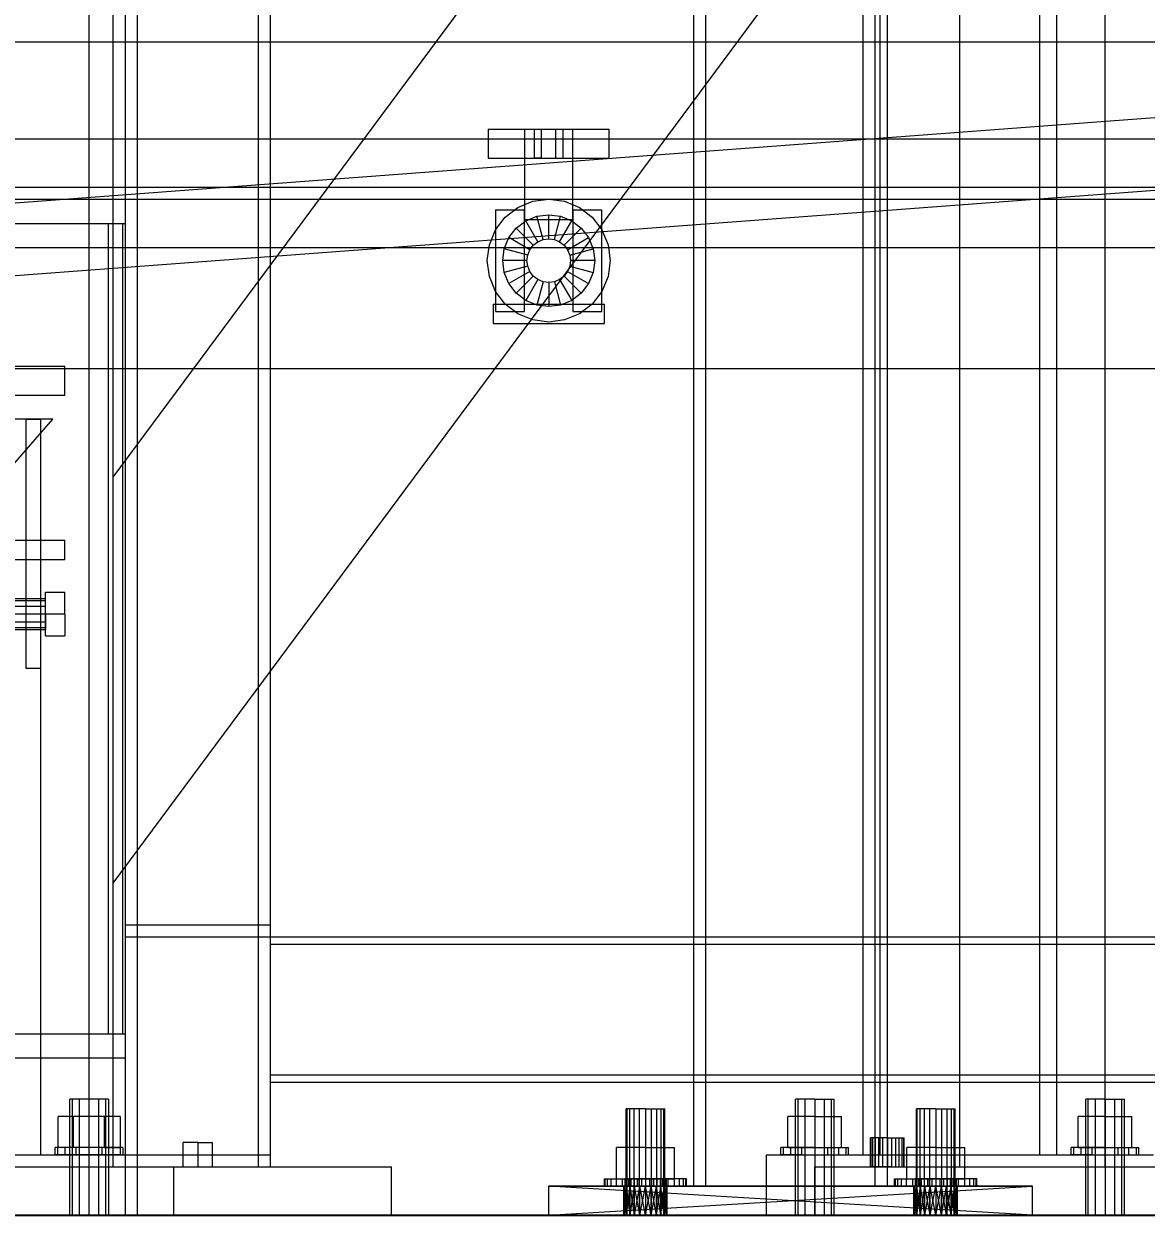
# Model space of a CAD drawing. Header units: millimetres. Extents: x -1970 to 59977, y -65068 to 6837.
# Drawn here: x -1367 to -903, y -36000 to -35507.5 of the extents above; entities that cross this region are included whole.
import ezdxf

# ---------------------------------------------------------------- set-up
doc = ezdxf.new("R2010")
doc.units = ezdxf.units.MM
for name, color, linetype, lineweight in [('COTAS_O', 1, 'Continuous', 0), ('frontal_briquetadora', 7, 'Continuous', 0), ('frontal_C01', 7, 'Continuous', 0), ('frontal_C04', 7, 'Continuous', 0), ('frontal_mezcladora', 7, 'Continuous', 0), ('frontal_secador', 7, 'Continuous', 0)]:
    doc.layers.add(name, color=color, linetype=linetype, lineweight=lineweight)
doc.dimstyles.new('R19_100', dxfattribs={"dimtxt": 250, "dimasz": 150, "dimexe": 150, "dimexo": 80, "dimgap": 100, "dimtad": 1, "dimtih": 1, "dimtoh": 1, "dimdsep": 46, "dimcen": 0.09, "dimadec": 0, "dimazin": 0, "dimtfac": 1, "dimtdec": 4, "dimtofl": 0, "dimtmove": 0, "dimatfit": 3, "dimfxl": 1, "dimtolj": 1, "dimtzin": 0, "dimarcsym": 0})

# ---------------------------------------------------------------- blocks, each defined once
blk = doc.blocks.new('*D44')
at = {"layer": 'COTAS_O', "color": 0, "lineweight": -2, "transparency": 16777216}
for p, q in [((-1400, -33700), (-630, -33700)), ((-780, -35850), (-780, -33850)), ((-1400, -36000), (-630, -36000))]:
    blk.add_line(p, q, dxfattribs=at)
at = {"layer": 'COTAS_O', "color": 0, "transparency": 16777216}
for points in [[(-805, -33850), (-755, -33850), (-780, -33700)], [(-805, -35850), (-755, -35850), (-780, -36000)]]:
    blk.add_solid(points, dxfattribs=at)
at = {"layer": 'Defpoints', "color": 0, "transparency": 16777216}
for p in [(-1480, -33700), (-780, -33700), (-1480, -36000)]:
    blk.add_point(p, dxfattribs=at)
blk = doc.blocks.new('*D45')
at = {"layer": 'COTAS_O', "color": 0, "lineweight": -2, "transparency": 16777216}
for p, q in [((-1480, -35920), (-1480, -35150)), ((490, -35920), (490, -35150)), ((-1330, -35300), (340, -35300))]:
    blk.add_line(p, q, dxfattribs=at)
at = {"layer": 'COTAS_O', "color": 0, "transparency": 16777216}
for points in [[(-1330, -35275), (-1330, -35325), (-1480, -35300)], [(340, -35275), (340, -35325), (490, -35300)]]:
    blk.add_solid(points, dxfattribs=at)
at = {"layer": 'Defpoints', "color": 0, "transparency": 16777216}
for p in [(490, -35300), (-1480, -36000), (490, -36000)]:
    blk.add_point(p, dxfattribs=at)
blk = doc.blocks.new('*D46')
at = {"layer": 'COTAS_O', "color": 0, "lineweight": -2, "transparency": 16777216}
for p, q in [((-1320, -33000), (-550, -33000)), ((-700, -35850), (-700, -33150)), ((-1320, -36000), (-550, -36000))]:
    blk.add_line(p, q, dxfattribs=at)
at = {"layer": 'COTAS_O', "color": 0, "transparency": 16777216}
for points in [[(-725, -33150), (-675, -33150), (-700, -33000)], [(-725, -35850), (-675, -35850), (-700, -36000)]]:
    blk.add_solid(points, dxfattribs=at)
at = {"layer": 'Defpoints', "color": 0, "transparency": 16777216}
for p in [(-1400, -33000), (-700, -33000), (-1400, -36000)]:
    blk.add_point(p, dxfattribs=at)
blk = doc.blocks.new('*D47')
at = {"layer": 'COTAS_O', "color": 0, "lineweight": -2, "transparency": 16777216}
for p, q in [((-1400, -35920), (-1400, -35150)), ((1400, -35920), (1400, -35150)), ((-1250, -35300), (1250, -35300))]:
    blk.add_line(p, q, dxfattribs=at)
at = {"layer": 'COTAS_O', "color": 0, "transparency": 16777216}
for points in [[(-1250, -35275), (-1250, -35325), (-1400, -35300)], [(1250, -35275), (1250, -35325), (1400, -35300)]]:
    blk.add_solid(points, dxfattribs=at)
at = {"layer": 'Defpoints', "color": 0, "transparency": 16777216}
for p in [(1400, -35300), (-1400, -36000), (1400, -36000)]:
    blk.add_point(p, dxfattribs=at)

msp = doc.modelspace()

# ---------------------------------------------------------------- linework, layer by layer
at = {"layer": 'frontal_briquetadora'}
for p, q in [((-1330, -35980), (-1330, -34950)), ((-1330, -35694.962), (-777.418, -34950)), ((-1330, -35862.816), (-720.639, -35041.307)), ((-1330, -35862.816), (-1330, -35694.962)), ((-1505, -35980), (-1305, -35980)), ((-1480, -35980), (-1330, -35980)), ((-1305, -36000), (-1305, -35980)), ((-1505, -36000), (-1305, -36000))]:
    msp.add_line(p, q, dxfattribs=at)
at = {"layer": 'frontal_C01'}
for p, q in [((-1020, -35975), (-1020, -33271.654)), ((-1013, -35975), (-1013, -33271.654)), ((-947, -35975), (-947, -33271.654)), ((-940, -35975), (-940, -33271.654)), ((-1046.928, -35952), (-1048, -35952)), ((-1048, -36000), (-1048, -35952)), ((-1044, -35952), (-1046.928, -35952)), ((-1046.928, -36000), (-1046.928, -35952)), ((-1040, -35952), (-1044, -35952)), ((-1044, -36000), (-1044, -35952)), ((-1040, -35952), (-1036, -35952)), ((-1040, -35952), (-1040, -36000)), ((-1036, -35952), (-1033.072, -35952)), ((-1036, -36000), (-1036, -35952)), ((-1033.072, -35952), (-1032, -35952)), ((-1033.072, -36000), (-1033.072, -35952)), ((-1032, -36000), (-1032, -35952)), ((-926.928, -35952), (-928, -35952)), ((-928, -36000), (-928, -35952)), ((-924, -35952), (-926.928, -35952)), ((-926.928, -36000), (-926.928, -35952)), ((-920, -35952), (-924, -35952)), ((-924, -36000), (-924, -35952)), ((-920, -35952), (-916, -35952)), ((-920, -35952), (-920, -36000)), ((-916, -35952), (-913.072, -35952)), ((-916, -36000), (-916, -35952)), ((-913.072, -35952), (-912, -35952)), ((-913.072, -36000), (-913.072, -35952)), ((-912, -36000), (-912, -35952)), ((-1040, -35959.2), (-1051.085, -35959.2)), ((-1051.085, -35972), (-1051.085, -35959.2)), ((-1040, -35959.2), (-1028.915, -35959.2)), ((-1040, -35959.2), (-1040, -35972)), ((-1028.915, -35972), (-1028.915, -35959.2)), ((-920, -35959.2), (-931.085, -35959.2)), ((-931.085, -35972), (-931.085, -35959.2)), ((-920, -35959.2), (-908.915, -35959.2)), ((-920, -35959.2), (-920, -35972)), ((-908.915, -35972), (-908.915, -35959.2)), ((-1052.934, -35972), (-1054, -35972)), ((-1054, -35975), (-1054, -35972)), ((-1049.899, -35972), (-1052.934, -35972)), ((-1052.934, -35975), (-1052.934, -35972)), ((-1051.085, -35972), (-1040, -35972)), ((-1045.358, -35972), (-1049.899, -35972)), ((-1049.899, -35975), (-1049.899, -35972)), ((-1040, -35972), (-1045.358, -35972)), ((-1045.358, -35975), (-1045.358, -35972)), ((-1040, -35972), (-1034.642, -35972)), ((-1040, -35972), (-1040, -35975)), ((-1040, -35972), (-1028.915, -35972)), ((-1034.642, -35972), (-1030.101, -35972)), ((-1034.642, -35975), (-1034.642, -35972)), ((-1030.101, -35972), (-1027.066, -35972)), ((-1030.101, -35975), (-1030.101, -35972)), ((-1027.066, -35972), (-1026, -35972)), ((-1027.066, -35975), (-1027.066, -35972)), ((-1026, -35975), (-1026, -35972)), ((-932.934, -35972), (-934, -35972)), ((-934, -35975), (-934, -35972)), ((-929.899, -35972), (-932.934, -35972)), ((-932.934, -35975), (-932.934, -35972)), ((-931.085, -35972), (-920, -35972)), ((-925.358, -35972), (-929.899, -35972)), ((-929.899, -35975), (-929.899, -35972)), ((-920, -35972), (-925.358, -35972)), ((-925.358, -35975), (-925.358, -35972)), ((-920, -35972), (-914.642, -35972)), ((-920, -35972), (-920, -35975)), ((-920, -35972), (-908.915, -35972)), ((-914.642, -35972), (-910.101, -35972)), ((-914.642, -35975), (-914.642, -35972)), ((-910.101, -35972), (-907.066, -35972)), ((-910.101, -35975), (-910.101, -35972)), ((-907.066, -35972), (-906, -35972)), ((-907.066, -35975), (-907.066, -35972)), ((-906, -35975), (-906, -35972)), ((-1060, -35975), (-900, -35975)), ((-1060, -36000), (-1060, -35975)), ((-1052.934, -35975), (-1054, -35975)), ((-1049.899, -35975), (-1052.934, -35975)), ((-1045.358, -35975), (-1049.899, -35975)), ((-1045.358, -35975), (-1040, -35975)), ((-1040, -35975), (-1034.642, -35975)), ((-1034.642, -35975), (-1030.101, -35975)), ((-1030.101, -35975), (-1027.066, -35975)), ((-1027.066, -35975), (-1026, -35975)), ((-1020, -35975), (-1013, -35975)), ((-1013, -35975), (-947, -35975)), ((-947, -35975), (-940, -35975)), ((-932.934, -35975), (-934, -35975)), ((-929.899, -35975), (-932.934, -35975)), ((-925.358, -35975), (-929.899, -35975)), ((-925.358, -35975), (-920, -35975)), ((-920, -35975), (-914.642, -35975)), ((-914.642, -35975), (-910.101, -35975)), ((-910.101, -35975), (-907.066, -35975)), ((-907.066, -35975), (-906, -35975)), ((-1060, -36000), (-900, -36000)), ((-1046.928, -36000), (-1048, -36000)), ((-1044, -36000), (-1046.928, -36000)), ((-1044, -36000), (-1040, -36000)), ((-1040, -36000), (-1036, -36000)), ((-1036, -36000), (-1033.072, -36000)), ((-1033.072, -36000), (-1032, -36000)), ((-926.928, -36000), (-928, -36000)), ((-924, -36000), (-926.928, -36000)), ((-924, -36000), (-920, -36000)), ((-920, -36000), (-916, -36000)), ((-916, -36000), (-913.072, -36000)), ((-913.072, -36000), (-912, -36000))]:
    msp.add_line(p, q, dxfattribs=at)
at = {"layer": 'frontal_C04'}
for p, q in [((-1750, -35515), (-550, -35515)), ((-1751.122, -35610.042), (-551.122, -35520.042)), ((-1748.878, -35639.958), (-548.878, -35549.958)), ((-1175, -35551), (-1125, -35551)), ((-1175, -35551), (-1175, -35563)), ((-1160, -35551), (-1140, -35551)), ((-1160, -35551), (-1160, -35588.4)), ((-1156, -35551), (-1153, -35551)), ((-1156, -35551), (-1156, -35563)), ((-1153, -35551), (-1147, -35551)), ((-1153, -35563), (-1153, -35551)), ((-1147, -35551), (-1144, -35551)), ((-1147, -35563), (-1147, -35551)), ((-1144, -35563), (-1144, -35551)), ((-1140, -35588.4), (-1140, -35551)), ((-1125, -35563), (-1125, -35551)), ((-1750, -35555), (-550, -35555)), ((-1175, -35563), (-1125, -35563)), ((-1153, -35563), (-1156, -35563)), ((-1153, -35563), (-1147, -35563)), ((-1147, -35563), (-1144, -35563)), ((-1750, -35575), (2600, -35575)), ((-1750, -35580), (2600, -35580)), ((-1162.7, -35583.403), (-1156.574, -35580.865)), ((-1156.574, -35580.865), (-1150, -35580)), ((-1150, -35580), (-1143.426, -35580.865)), ((-1143.426, -35580.865), (-1137.3, -35583.403)), ((-1172, -35584.4), (-1160, -35584.4)), ((-1172, -35584.4), (-1172, -35626.4)), ((-1171.997, -35592.7), (-1167.961, -35587.439)), ((-1167.961, -35587.439), (-1162.7, -35583.403)), ((-1160, -35626.4), (-1160, -35584.4)), ((-1159.5, -35588.946), (-1154.918, -35587.047)), ((-1154.918, -35587.047), (-1150, -35586.4)), ((-1152.329, -35596.707), (-1154.918, -35587.047)), ((-1150, -35596.4), (-1150, -35586.4)), ((-1150, -35586.4), (-1145.082, -35587.047)), ((-1147.671, -35596.707), (-1145.082, -35587.047)), ((-1145.082, -35587.047), (-1140.5, -35588.946)), ((-1140, -35584.4), (-1128, -35584.4)), ((-1140, -35584.4), (-1140, -35626.4)), ((-1137.3, -35583.403), (-1132.039, -35587.439)), ((-1132.039, -35587.439), (-1128.003, -35592.7)), ((-1128, -35626.4), (-1128, -35584.4)), ((-1174.535, -35598.826), (-1171.997, -35592.7)), ((-1166.454, -35595.9), (-1163.435, -35591.965)), ((-1163.435, -35591.965), (-1159.5, -35588.946)), ((-1156.364, -35599.036), (-1163.435, -35591.965)), ((-1160, -35588.4), (-1140, -35588.4)), ((-1154.5, -35597.606), (-1159.5, -35588.946)), ((-1145.5, -35597.606), (-1140.5, -35588.946)), ((-1143.636, -35599.036), (-1136.565, -35591.965)), ((-1140.5, -35588.946), (-1136.565, -35591.965)), ((-1136.565, -35591.965), (-1133.546, -35595.9)), ((-1128.003, -35592.7), (-1125.465, -35598.826)), ((-1168.353, -35600.482), (-1166.454, -35595.9)), ((-1157.794, -35600.9), (-1166.454, -35595.9)), ((-1156.364, -35599.036), (-1154.5, -35597.606)), ((-1154.5, -35597.606), (-1152.329, -35596.707)), ((-1152.329, -35596.707), (-1150, -35596.4)), ((-1150, -35596.4), (-1147.671, -35596.707)), ((-1147.671, -35596.707), (-1145.5, -35597.606)), ((-1145.5, -35597.606), (-1143.636, -35599.036)), ((-1142.206, -35600.9), (-1133.546, -35595.9)), ((-1133.546, -35595.9), (-1131.647, -35600.482)), ((-1750, -35600), (-550, -35600)), ((-1175.4, -35605.4), (-1174.535, -35598.826)), ((-1169, -35605.4), (-1168.353, -35600.482)), ((-1158.693, -35603.071), (-1168.353, -35600.482)), ((-1158.693, -35603.071), (-1157.794, -35600.9)), ((-1157.794, -35600.9), (-1156.364, -35599.036)), ((-1143.636, -35599.036), (-1142.206, -35600.9)), ((-1142.206, -35600.9), (-1141.307, -35603.071)), ((-1141.307, -35603.071), (-1131.647, -35600.482)), ((-1131.647, -35600.482), (-1131, -35605.4)), ((-1125.465, -35598.826), (-1124.6, -35605.4)), ((-1174.535, -35611.974), (-1175.4, -35605.4)), ((-1159, -35605.4), (-1169, -35605.4)), ((-1168.353, -35610.318), (-1169, -35605.4)), ((-1158.693, -35607.729), (-1168.353, -35610.318)), ((-1159, -35605.4), (-1158.693, -35603.071)), ((-1158.693, -35607.729), (-1159, -35605.4)), ((-1157.794, -35609.9), (-1158.693, -35607.729)), ((-1141.307, -35607.729), (-1142.206, -35609.9)), ((-1141.307, -35603.071), (-1141, -35605.4)), ((-1141, -35605.4), (-1141.307, -35607.729)), ((-1141.307, -35607.729), (-1131.647, -35610.318)), ((-1131, -35605.4), (-1141, -35605.4)), ((-1131, -35605.4), (-1131.647, -35610.318)), ((-1124.6, -35605.4), (-1125.465, -35611.974)), ((-1171.997, -35618.1), (-1174.535, -35611.974)), ((-1166.454, -35614.9), (-1168.353, -35610.318)), ((-1157.794, -35609.9), (-1166.454, -35614.9)), ((-1156.364, -35611.764), (-1163.435, -35618.835)), ((-1156.364, -35611.764), (-1157.794, -35609.9)), ((-1154.5, -35613.194), (-1156.364, -35611.764)), ((-1143.636, -35611.764), (-1145.5, -35613.194)), ((-1142.206, -35609.9), (-1143.636, -35611.764)), ((-1143.636, -35611.764), (-1136.565, -35618.835)), ((-1142.206, -35609.9), (-1133.546, -35614.9)), ((-1131.647, -35610.318), (-1133.546, -35614.9)), ((-1125.465, -35611.974), (-1128.003, -35618.1)), ((-1163.435, -35618.835), (-1166.454, -35614.9)), ((-1154.5, -35613.194), (-1159.5, -35621.854)), ((-1152.329, -35614.093), (-1154.918, -35623.753)), ((-1152.329, -35614.093), (-1154.5, -35613.194)), ((-1150, -35614.4), (-1152.329, -35614.093)), ((-1147.671, -35614.093), (-1150, -35614.4)), ((-1150, -35614.4), (-1150, -35624.4)), ((-1145.5, -35613.194), (-1147.671, -35614.093)), ((-1147.671, -35614.093), (-1145.082, -35623.753)), ((-1145.5, -35613.194), (-1140.5, -35621.854)), ((-1133.546, -35614.9), (-1136.565, -35618.835)), ((-1167.961, -35623.361), (-1171.997, -35618.1)), ((-1159.5, -35621.854), (-1163.435, -35618.835)), ((-1154.918, -35623.753), (-1159.5, -35621.854)), ((-1140.5, -35621.854), (-1145.082, -35623.753)), ((-1136.565, -35618.835), (-1140.5, -35621.854)), ((-1128.003, -35618.1), (-1132.039, -35623.361)), ((-1173, -35623.4), (-1127, -35623.4)), ((-1173, -35623.4), (-1173, -35631.4)), ((-1172, -35626.4), (-1160, -35626.4)), ((-1162.7, -35627.397), (-1167.961, -35623.361)), ((-1156.574, -35629.935), (-1162.7, -35627.397)), ((-1150, -35624.4), (-1154.918, -35623.753)), ((-1145.082, -35623.753), (-1150, -35624.4)), ((-1137.3, -35627.397), (-1143.426, -35629.935)), ((-1140, -35626.4), (-1128, -35626.4)), ((-1132.039, -35623.361), (-1137.3, -35627.397)), ((-1127, -35631.4), (-1127, -35623.4)), ((-1173, -35631.4), (-1127, -35631.4)), ((-1150, -35630.8), (-1156.574, -35629.935)), ((-1143.426, -35629.935), (-1150, -35630.8)), ((-1750, -35650), (-550, -35650)), ((-1450, -35649), (-1350, -35649)), ((-1350, -35661), (-1350, -35649)), ((-1450, -35661), (-1350, -35661)), ((-1445, -35774), (-1355, -35671)), ((-1355, -35671), (-1445, -35671)), ((-1366, -35774), (-1366, -35671)), ((-1366, -35671), (-1360, -35671)), ((-1360, -35774), (-1360, -35671)), ((-1450, -35721), (-1350, -35721)), ((-1350, -35729), (-1350, -35721)), ((-1450, -35729), (-1350, -35729)), ((-1440, -35729), (-1360, -35729)), ((-1360, -35975), (-1360, -35729)), ((-1442, -35745.1), (-1358, -35745.1)), ((-1358, -35751.5), (-1358, -35742.493)), ((-1358, -35742.493), (-1350, -35742.493)), ((-1358, -35745.957), (-1358, -35745.1)), ((-1350, -35751.5), (-1350, -35742.493)), ((-1442, -35745.957), (-1358, -35745.957)), ((-1442, -35748.3), (-1358, -35748.3)), ((-1358, -35748.3), (-1358, -35745.957)), ((-1358, -35751.5), (-1358, -35748.3)), ((-1358, -35751.5), (-1442, -35751.5)), ((-1442, -35754.7), (-1358, -35754.7)), ((-1358, -35751.5), (-1358, -35754.7)), ((-1358, -35760.507), (-1358, -35751.5)), ((-1350, -35751.5), (-1358, -35751.5)), ((-1358, -35754.7), (-1358, -35757.043)), ((-1350, -35751.5), (-1350, -35760.507)), ((-1442, -35757.043), (-1358, -35757.043)), ((-1442, -35757.9), (-1358, -35757.9)), ((-1358, -35757.043), (-1358, -35757.9)), ((-1358, -35760.507), (-1350, -35760.507)), ((-1360, -35774), (-1366, -35774)), ((-1346.928, -35952), (-1348, -35952)), ((-1348, -36000), (-1348, -35952)), ((-1344, -35952), (-1346.928, -35952)), ((-1346.928, -36000), (-1346.928, -35952)), ((-1340, -35952), (-1344, -35952)), ((-1344, -36000), (-1344, -35952)), ((-1336, -35952), (-1340, -35952)), ((-1340, -36000), (-1340, -35952)), ((-1333.072, -35952), (-1336, -35952)), ((-1336, -36000), (-1336, -35952)), ((-1332, -35952), (-1333.072, -35952)), ((-1333.072, -36000), (-1333.072, -35952)), ((-1332, -35952), (-1332, -36000)), ((-1346.4, -35959.2), (-1352.8, -35959.2)), ((-1352.8, -35972), (-1352.8, -35959.2)), ((-1333.6, -35959.2), (-1346.4, -35959.2)), ((-1346.4, -35972), (-1346.4, -35959.2)), ((-1327.2, -35959.2), (-1333.6, -35959.2)), ((-1333.6, -35972), (-1333.6, -35959.2)), ((-1327.2, -35959.2), (-1327.2, -35972)), ((-1352.934, -35972), (-1354, -35972)), ((-1354, -35975), (-1354, -35972)), ((-1349.899, -35972), (-1352.934, -35972)), ((-1352.934, -35975), (-1352.934, -35972)), ((-1346.4, -35972), (-1352.8, -35972)), ((-1345.358, -35972), (-1349.899, -35972)), ((-1349.899, -35975), (-1349.899, -35972)), ((-1333.6, -35972), (-1346.4, -35972)), ((-1340, -35972), (-1345.358, -35972)), ((-1345.358, -35975), (-1345.358, -35972)), ((-1334.642, -35972), (-1340, -35972)), ((-1340, -35975), (-1340, -35972)), ((-1330.101, -35972), (-1334.642, -35972)), ((-1334.642, -35975), (-1334.642, -35972)), ((-1333.6, -35972), (-1327.2, -35972)), ((-1327.066, -35972), (-1330.101, -35972)), ((-1330.101, -35975), (-1330.101, -35972)), ((-1326, -35972), (-1327.066, -35972)), ((-1327.066, -35975), (-1327.066, -35972)), ((-1326, -35972), (-1326, -35975)), ((-1480, -35975), (-1320, -35975)), ((-1440, -35975), (-1360, -35975)), ((-1352.934, -35975), (-1354, -35975)), ((-1349.899, -35975), (-1352.934, -35975)), ((-1345.358, -35975), (-1349.899, -35975)), ((-1340, -35975), (-1345.358, -35975)), ((-1334.642, -35975), (-1340, -35975)), ((-1330.101, -35975), (-1334.642, -35975)), ((-1327.066, -35975), (-1330.101, -35975)), ((-1327.066, -35975), (-1326, -35975)), ((-1320, -36000), (-1320, -35975)), ((-1480, -36000), (-1320, -36000)), ((-1346.928, -36000), (-1348, -36000)), ((-1344, -36000), (-1346.928, -36000)), ((-1340, -36000), (-1344, -36000)), ((-1336, -36000), (-1340, -36000)), ((-1333.072, -36000), (-1336, -36000)), ((-1333.072, -36000), (-1332, -36000))]:
    msp.add_line(p, q, dxfattribs=at)
at = {"layer": 'frontal_mezcladora'}
for p, q in [((-980, -35980), (-980, -33390)), ((-920, -35980), (-920, -33390)), ((-1016.761, -35968), (-1017, -35968)), ((-1017, -35980), (-1017, -35968)), ((-1016.062, -35968), (-1016.761, -35968)), ((-1016.761, -35980), (-1016.761, -35968)), ((-1014.95, -35968), (-1016.062, -35968)), ((-1016.062, -35980), (-1016.062, -35968)), ((-1013.5, -35968), (-1014.95, -35968)), ((-1014.95, -35980), (-1014.95, -35968)), ((-1011.812, -35968), (-1013.5, -35968)), ((-1013.5, -35980), (-1013.5, -35968)), ((-1010, -35968), (-1011.812, -35968)), ((-1011.812, -35980), (-1011.812, -35968)), ((-1010, -35968), (-1008.188, -35968)), ((-1010, -35968), (-1010, -35980)), ((-1008.188, -35968), (-1006.5, -35968)), ((-1008.188, -35980), (-1008.188, -35968)), ((-1006.5, -35968), (-1005.05, -35968)), ((-1006.5, -35980), (-1006.5, -35968)), ((-1005.05, -35968), (-1003.938, -35968)), ((-1005.05, -35980), (-1005.05, -35968)), ((-1003.938, -35968), (-1003.239, -35968)), ((-1003.938, -35980), (-1003.938, -35968)), ((-1003.239, -35968), (-1003, -35968)), ((-1003.239, -35980), (-1003.239, -35968)), ((-1003, -35980), (-1003, -35968)), ((-1040, -35980), (-860, -35980)), ((-1040, -36000), (-1040, -35980)), ((-1016.761, -35980), (-1017, -35980)), ((-1016.062, -35980), (-1016.761, -35980)), ((-1014.95, -35980), (-1016.062, -35980)), ((-1013.5, -35980), (-1014.95, -35980)), ((-1011.812, -35980), (-1013.5, -35980)), ((-1010, -35980), (-1011.812, -35980)), ((-1008.188, -35980), (-1010, -35980)), ((-1008.188, -35980), (-1006.5, -35980)), ((-1006.5, -35980), (-1005.05, -35980)), ((-1005.05, -35980), (-1003.938, -35980)), ((-1003.938, -35980), (-1003.239, -35980)), ((-1003.239, -35980), (-1003, -35980)), ((-980, -35980), (-920, -35980)), ((-1040, -36000), (-860, -36000))]:
    msp.add_line(p, q, dxfattribs=at)
at = {"layer": 'frontal_secador'}
for p, q in [((-1340, -36000), (-1340, -33000)), ((-1325, -36000), (-1325, -33075)), ((-1325, -35590), (-1325, -33075)), ((-1325, -35980), (-1325, -33075)), ((-1320, -35980), (-1320, -33075)), ((-1270, -35980), (-1270, -33075)), ((-1265, -35980), (-1265, -33075)), ((-1090, -35988), (-1090, -35144.711)), ((-1085, -35988), (-1085, -35144.711)), ((-1015, -35988), (-1015, -35144.711)), ((-1010, -35988), (-1010, -35144.711)), ((-1400, -35590), (-1325, -35590)), ((-1332, -35590), (-1326, -35590)), ((-1332, -35925), (-1332, -35590)), ((-1326, -35925), (-1326, -35590)), ((-1325, -35925), (-1325, -35590)), ((-1325, -35880), (-1265, -35880)), ((-1325, -35885), (-1325, -35880)), ((-1265, -35885), (-1265, -35880)), ((-1325, -35885), (-1265, -35885)), ((-1325, -35885), (-1320, -35885)), ((-1325, -35975), (-1325, -35885)), ((-1320, -35975), (-1320, -35885)), ((-1270, -35885), (-1265, -35885)), ((-1270, -35975), (-1270, -35885)), ((-1265, -35885), (1265, -35885)), ((-1265, -35888), (-1265, -35885)), ((-1265, -35975), (-1265, -35885)), ((-1265, -35888), (1265, -35888)), ((-1265, -35942), (-1265, -35888)), ((-1400, -35925), (-1325, -35925)), ((-1332, -35925), (-1326, -35925)), ((-1325, -36000), (-1325, -35925)), ((-1325, -35935), (-1325, -35925)), ((-1400, -35935), (-1325, -35935)), ((-1265, -35942), (1265, -35942)), ((-1265, -35945), (-1265, -35942)), ((-1265, -35945), (1265, -35945)), ((-1117.608, -35956), (-1118, -35956)), ((-1118, -36000), (-1118, -35956)), ((-1116.472, -35956), (-1117.608, -35956)), ((-1117.608, -36000), (-1117.608, -35956)), ((-1114.702, -35956), (-1116.472, -35956)), ((-1116.472, -36000), (-1116.472, -35956)), ((-1112.472, -35956), (-1114.702, -35956)), ((-1114.702, -36000), (-1114.702, -35956)), ((-1110, -35956), (-1112.472, -35956)), ((-1112.472, -36000), (-1112.472, -35956)), ((-1110, -35956), (-1107.528, -35956)), ((-1110, -35956), (-1110, -36000)), ((-1107.528, -35956), (-1105.298, -35956)), ((-1107.528, -36000), (-1107.528, -35956)), ((-1105.298, -35956), (-1103.528, -35956)), ((-1105.298, -36000), (-1105.298, -35956)), ((-1103.528, -35956), (-1102.392, -35956)), ((-1103.528, -36000), (-1103.528, -35956)), ((-1102.392, -35956), (-1102, -35956)), ((-1102.392, -36000), (-1102.392, -35956)), ((-1102, -36000), (-1102, -35956)), ((-997.608, -35956), (-998, -35956)), ((-998, -36000), (-998, -35956)), ((-996.472, -35956), (-997.608, -35956)), ((-997.608, -36000), (-997.608, -35956)), ((-994.702, -35956), (-996.472, -35956)), ((-996.472, -36000), (-996.472, -35956)), ((-992.472, -35956), (-994.702, -35956)), ((-994.702, -36000), (-994.702, -35956)), ((-990, -35956), (-992.472, -35956)), ((-992.472, -36000), (-992.472, -35956)), ((-990, -35956), (-987.528, -35956)), ((-990, -35956), (-990, -36000)), ((-987.528, -35956), (-985.298, -35956)), ((-987.528, -36000), (-987.528, -35956)), ((-985.298, -35956), (-983.528, -35956)), ((-985.298, -36000), (-985.298, -35956)), ((-983.528, -35956), (-982.392, -35956)), ((-983.528, -36000), (-983.528, -35956)), ((-982.392, -35956), (-982, -35956)), ((-982.392, -36000), (-982.392, -35956)), ((-982, -36000), (-982, -35956)), ((-1295, -35970), (-1301.062, -35970)), ((-1301.062, -35980), (-1301.062, -35970)), ((-1295, -35970), (-1288.938, -35970)), ((-1295, -35970), (-1295, -35980)), ((-1288.938, -35980), (-1288.938, -35970)), ((-1110, -35972), (-1121.994, -35972)), ((-1121.994, -35985), (-1121.994, -35972)), ((-1110, -35972), (-1098.006, -35972)), ((-1110, -35972), (-1110, -35985)), ((-1098.006, -35985), (-1098.006, -35972)), ((-990, -35972), (-1001.994, -35972)), ((-1001.994, -35985), (-1001.994, -35972)), ((-990, -35972), (-978.006, -35972)), ((-990, -35972), (-990, -35985)), ((-978.006, -35985), (-978.006, -35972)), ((-1325, -35975), (-1265, -35975)), ((-1325, -35980), (-1325, -35975)), ((-1325, -35975), (-1320, -35975)), ((-1270, -35975), (-1265, -35975)), ((-1265, -35980), (-1265, -35975)), ((-1375, -35980), (-1215, -35980)), ((-1325, -35980), (-1320, -35980)), ((-1325, -35980), (-1265, -35980)), ((-1320, -35980), (-1270, -35980)), ((-1301.062, -35980), (-1295, -35980)), ((-1295, -35980), (-1288.938, -35980)), ((-1270, -35980), (-1265, -35980)), ((-1215, -36000), (-1215, -35980)), ((-1127, -35988), (-1127, -35985)), ((-1127, -35985), (-1126.673, -35985)), ((-1127, -35985), (-1118.5, -35985)), ((-1126.673, -35988), (-1126.673, -35985)), ((-1126.673, -35985), (-1125.706, -35985)), ((-1126.673, -35985), (-1118.337, -35985)), ((-1125.706, -35988), (-1125.706, -35985)), ((-1125.706, -35985), (-1124.135, -35985)), ((-1125.706, -35985), (-1117.853, -35985)), ((-1124.135, -35988), (-1124.135, -35985)), ((-1124.135, -35985), (-1122.021, -35985)), ((-1124.135, -35985), (-1117.067, -35985)), ((-1122.021, -35988), (-1122.021, -35985)), ((-1122.021, -35985), (-1119.445, -35985)), ((-1122.021, -35985), (-1116.01, -35985)), ((-1121.994, -35985), (-1110, -35985)), ((-1119.445, -35988), (-1119.445, -35985)), ((-1119.445, -35985), (-1116.506, -35985)), ((-1119.445, -35985), (-1114.722, -35985)), ((-1118.337, -35985), (-1118.5, -35985)), ((-1118.5, -35985), (-1118.5, -35988)), ((-1117.853, -35985), (-1118.337, -35985)), ((-1118.337, -35985), (-1118.337, -35988)), ((-1117.067, -35985), (-1117.853, -35985)), ((-1117.853, -35985), (-1117.853, -35988)), ((-1116.01, -35985), (-1117.067, -35985)), ((-1117.067, -35985), (-1117.067, -35988)), ((-1116.506, -35988), (-1116.506, -35985)), ((-1116.506, -35985), (-1113.317, -35985)), ((-1116.506, -35985), (-1113.253, -35985)), ((-1114.722, -35985), (-1116.01, -35985)), ((-1116.01, -35985), (-1116.01, -35988)), ((-1113.253, -35985), (-1114.722, -35985)), ((-1114.722, -35985), (-1114.722, -35988)), ((-1113.317, -35988), (-1113.317, -35985)), ((-1113.317, -35985), (-1110, -35985)), ((-1113.317, -35985), (-1111.658, -35985)), ((-1111.658, -35985), (-1113.253, -35985)), ((-1113.253, -35985), (-1113.253, -35988)), ((-1110, -35985), (-1111.658, -35985)), ((-1111.658, -35985), (-1111.658, -35988)), ((-1106.683, -35985), (-1110, -35985)), ((-1110, -35985), (-1110, -35988)), ((-1110, -35985), (-1108.342, -35985)), ((-1110, -35985), (-1098.006, -35985)), ((-1108.342, -35985), (-1108.342, -35988)), ((-1106.683, -35985), (-1108.342, -35985)), ((-1108.342, -35985), (-1106.747, -35985)), ((-1106.747, -35985), (-1106.747, -35988)), ((-1103.494, -35985), (-1106.747, -35985)), ((-1106.747, -35985), (-1105.278, -35985)), ((-1106.683, -35988), (-1106.683, -35985)), ((-1103.494, -35985), (-1106.683, -35985)), ((-1105.278, -35985), (-1105.278, -35988)), ((-1100.555, -35985), (-1105.278, -35985)), ((-1105.278, -35985), (-1103.99, -35985)), ((-1103.99, -35985), (-1103.99, -35988)), ((-1097.979, -35985), (-1103.99, -35985)), ((-1103.99, -35985), (-1102.933, -35985)), ((-1103.494, -35988), (-1103.494, -35985)), ((-1100.555, -35985), (-1103.494, -35985)), ((-1102.933, -35985), (-1102.933, -35988)), ((-1095.865, -35985), (-1102.933, -35985)), ((-1102.933, -35985), (-1102.147, -35985)), ((-1102.147, -35985), (-1102.147, -35988)), ((-1094.294, -35985), (-1102.147, -35985)), ((-1102.147, -35985), (-1101.663, -35985)), ((-1101.663, -35985), (-1101.663, -35988)), ((-1093.327, -35985), (-1101.663, -35985)), ((-1101.663, -35985), (-1101.5, -35985)), ((-1101.5, -35985), (-1101.5, -35988)), ((-1093, -35985), (-1101.5, -35985)), ((-1100.555, -35988), (-1100.555, -35985)), ((-1097.979, -35985), (-1100.555, -35985)), ((-1097.979, -35988), (-1097.979, -35985)), ((-1095.865, -35985), (-1097.979, -35985)), ((-1095.865, -35988), (-1095.865, -35985)), ((-1094.294, -35985), (-1095.865, -35985)), ((-1094.294, -35988), (-1094.294, -35985)), ((-1093.327, -35985), (-1094.294, -35985)), ((-1093.327, -35988), (-1093.327, -35985)), ((-1093, -35985), (-1093.327, -35985)), ((-1093, -35988), (-1093, -35985)), ((-1007, -35988), (-1007, -35985)), ((-1007, -35985), (-1006.673, -35985)), ((-1007, -35985), (-998.5, -35985)), ((-1006.673, -35988), (-1006.673, -35985)), ((-1006.673, -35985), (-1005.706, -35985)), ((-1006.673, -35985), (-998.337, -35985)), ((-1005.706, -35988), (-1005.706, -35985)), ((-1005.706, -35985), (-1004.135, -35985)), ((-1005.706, -35985), (-997.853, -35985)), ((-1004.135, -35988), (-1004.135, -35985)), ((-1004.135, -35985), (-1002.021, -35985)), ((-1004.135, -35985), (-997.067, -35985)), ((-1002.021, -35988), (-1002.021, -35985)), ((-1002.021, -35985), (-999.445, -35985)), ((-1002.021, -35985), (-996.01, -35985)), ((-1001.994, -35985), (-990, -35985)), ((-999.445, -35988), (-999.445, -35985)), ((-999.445, -35985), (-996.506, -35985)), ((-999.445, -35985), (-994.722, -35985)), ((-998.337, -35985), (-998.5, -35985)), ((-998.5, -35985), (-998.5, -35988)), ((-997.853, -35985), (-998.337, -35985)), ((-998.337, -35985), (-998.337, -35988)), ((-997.067, -35985), (-997.853, -35985)), ((-997.853, -35985), (-997.853, -35988)), ((-996.01, -35985), (-997.067, -35985)), ((-997.067, -35985), (-997.067, -35988)), ((-996.506, -35988), (-996.506, -35985)), ((-996.506, -35985), (-993.317, -35985)), ((-996.506, -35985), (-993.253, -35985)), ((-994.722, -35985), (-996.01, -35985)), ((-996.01, -35985), (-996.01, -35988)), ((-993.253, -35985), (-994.722, -35985)), ((-994.722, -35985), (-994.722, -35988)), ((-993.317, -35988), (-993.317, -35985)), ((-993.317, -35985), (-990, -35985)), ((-993.317, -35985), (-991.658, -35985)), ((-991.658, -35985), (-993.253, -35985)), ((-993.253, -35985), (-993.253, -35988)), ((-990, -35985), (-991.658, -35985)), ((-991.658, -35985), (-991.658, -35988)), ((-986.683, -35985), (-990, -35985)), ((-990, -35985), (-990, -35988)), ((-990, -35985), (-988.342, -35985)), ((-990, -35985), (-978.006, -35985)), ((-988.342, -35985), (-988.342, -35988)), ((-986.683, -35985), (-988.342, -35985)), ((-988.342, -35985), (-986.747, -35985)), ((-986.747, -35985), (-986.747, -35988)), ((-983.494, -35985), (-986.747, -35985)), ((-986.747, -35985), (-985.278, -35985)), ((-986.683, -35988), (-986.683, -35985)), ((-983.494, -35985), (-986.683, -35985)), ((-985.278, -35985), (-985.278, -35988)), ((-980.555, -35985), (-985.278, -35985)), ((-985.278, -35985), (-983.99, -35985)), ((-983.99, -35985), (-983.99, -35988)), ((-977.979, -35985), (-983.99, -35985)), ((-983.99, -35985), (-982.933, -35985)), ((-983.494, -35988), (-983.494, -35985)), ((-980.555, -35985), (-983.494, -35985)), ((-982.933, -35985), (-982.933, -35988)), ((-975.865, -35985), (-982.933, -35985)), ((-982.933, -35985), (-982.147, -35985)), ((-982.147, -35985), (-982.147, -35988)), ((-974.294, -35985), (-982.147, -35985)), ((-982.147, -35985), (-981.663, -35985)), ((-981.663, -35985), (-981.663, -35988)), ((-973.327, -35985), (-981.663, -35985)), ((-981.663, -35985), (-981.5, -35985)), ((-981.5, -35985), (-981.5, -35988)), ((-973, -35985), (-981.5, -35985)), ((-980.555, -35988), (-980.555, -35985)), ((-977.979, -35985), (-980.555, -35985)), ((-977.979, -35988), (-977.979, -35985)), ((-975.865, -35985), (-977.979, -35985)), ((-975.865, -35988), (-975.865, -35985)), ((-974.294, -35985), (-975.865, -35985)), ((-974.294, -35988), (-974.294, -35985)), ((-973.327, -35985), (-974.294, -35985)), ((-973.327, -35988), (-973.327, -35985)), ((-973, -35985), (-973.327, -35985)), ((-973, -35988), (-973, -35985)), ((-990, -35988), (-1150, -35988)), ((-1150, -35988), (-992.329, -35988)), ((-1150, -35988), (-1110, -35988)), ((-1107.671, -35988), (-1150, -35988)), ((-1150, -35988), (-1112.329, -35988)), ((-950, -35988), (-1150, -35988)), ((-1150, -35988), (-994.5, -35988)), ((-1105.5, -35988), (-1150, -35988)), ((-1150, -35988), (-1114.5, -35988)), ((-1150, -35988), (-996.364, -35988)), ((-1150, -35988), (-1116.364, -35988)), ((-1150, -35988), (-997.794, -35988)), ((-1150, -35988), (-1117.794, -35988)), ((-1150, -35988), (-998.693, -35988)), ((-1150, -35988), (-1118.693, -35988)), ((-1150, -35988), (-999, -35988)), ((-1150, -35988), (-1119, -35988)), ((-987.671, -35988), (-1150, -35988)), ((-1150, -36000), (-1150, -35988)), ((-950, -36000), (-1150, -35988)), ((-1150, -36000), (-950, -35988)), ((-1126.673, -35988), (-1127, -35988)), ((-1118.5, -35988), (-1127, -35988)), ((-1125.706, -35988), (-1126.673, -35988)), ((-1118.337, -35988), (-1126.673, -35988)), ((-1124.135, -35988), (-1125.706, -35988)), ((-1117.853, -35988), (-1125.706, -35988)), ((-1122.021, -35988), (-1124.135, -35988)), ((-1117.067, -35988), (-1124.135, -35988)), ((-1119.445, -35988), (-1122.021, -35988)), ((-1116.01, -35988), (-1122.021, -35988)), ((-1116.506, -35988), (-1119.445, -35988)), ((-1114.722, -35988), (-1119.445, -35988)), ((-1119, -35988), (-1118.693, -35988)), ((-1110, -35988), (-1119, -35988)), ((-1112.329, -35988), (-1119, -35988)), ((-1114.5, -35988), (-1119, -35988)), ((-1116.364, -35988), (-1119, -35988)), ((-1117.794, -35988), (-1119, -35988)), ((-1119, -36000), (-1118.693, -35988)), ((-1119, -36000), (-1119, -35988)), ((-1118.693, -36000), (-1119, -35988)), ((-1118.693, -35988), (-1117.794, -35988)), ((-1110, -35988), (-1118.693, -35988)), ((-1118.693, -36000), (-1117.794, -35988)), ((-1118.693, -36000), (-1118.693, -35988)), ((-1117.794, -36000), (-1118.693, -35988)), ((-1118.5, -35988), (-1118.337, -35988)), ((-1118.337, -35988), (-1117.853, -35988)), ((-1117.853, -35988), (-1117.067, -35988)), ((-1117.794, -35988), (-1116.364, -35988)), ((-1110, -35988), (-1117.794, -35988)), ((-1117.794, -36000), (-1116.364, -35988)), ((-1117.794, -36000), (-1117.794, -35988)), ((-1116.364, -36000), (-1117.794, -35988)), ((-1117.067, -35988), (-1116.01, -35988)), ((-1113.317, -35988), (-1116.506, -35988)), ((-1113.253, -35988), (-1116.506, -35988)), ((-1116.364, -35988), (-1114.5, -35988)), ((-1110, -35988), (-1116.364, -35988)), ((-1116.364, -36000), (-1114.5, -35988)), ((-1116.364, -36000), (-1116.364, -35988)), ((-1114.5, -36000), (-1116.364, -35988)), ((-1116.01, -35988), (-1114.722, -35988)), ((-1114.722, -35988), (-1113.253, -35988)), ((-1114.5, -35988), (-1112.329, -35988)), ((-1110, -35988), (-1114.5, -35988)), ((-1114.5, -36000), (-1112.329, -35988)), ((-1114.5, -36000), (-1114.5, -35988)), ((-1112.329, -36000), (-1114.5, -35988)), ((-1110, -35988), (-1113.317, -35988)), ((-1111.658, -35988), (-1113.317, -35988)), ((-1113.253, -35988), (-1111.658, -35988)), ((-1112.329, -35988), (-1110, -35988)), ((-1112.329, -36000), (-1110, -35988)), ((-1112.329, -36000), (-1112.329, -35988)), ((-1110, -36000), (-1112.329, -35988)), ((-1111.658, -35988), (-1110, -35988)), ((-1110, -35988), (-1107.671, -35988)), ((-1110, -35988), (-1105.5, -35988)), ((-1110, -35988), (-1103.636, -35988)), ((-1110, -35988), (-1102.206, -35988)), ((-1110, -35988), (-1101.307, -35988)), ((-1110, -35988), (-1101, -35988)), ((-1110, -35988), (-1110, -36000)), ((-1107.671, -36000), (-1110, -35988)), ((-1110, -36000), (-1107.671, -35988)), ((-1110, -35988), (-1106.683, -35988)), ((-1108.342, -35988), (-1110, -35988)), ((-1108.342, -35988), (-1106.683, -35988)), ((-1106.747, -35988), (-1108.342, -35988)), ((-1107.671, -35988), (-1105.5, -35988)), ((-1107.671, -35988), (-1101, -35988)), ((-1107.671, -36000), (-1107.671, -35988)), ((-1105.5, -36000), (-1107.671, -35988)), ((-1107.671, -36000), (-1105.5, -35988)), ((-1106.747, -35988), (-1103.494, -35988)), ((-1105.278, -35988), (-1106.747, -35988)), ((-1106.683, -35988), (-1103.494, -35988)), ((-1103.636, -35988), (-1105.5, -35988)), ((-1105.5, -35988), (-1101, -35988)), ((-1105.5, -35988), (-996.364, -35988)), ((-990, -35988), (-1105.5, -35988)), ((-1105.5, -36000), (-1105.5, -35988)), ((-1103.636, -36000), (-1105.5, -35988)), ((-1105.5, -36000), (-1103.636, -35988)), ((-1105.278, -35988), (-1100.555, -35988)), ((-1103.99, -35988), (-1105.278, -35988)), ((-1103.99, -35988), (-1097.979, -35988)), ((-1102.933, -35988), (-1103.99, -35988)), ((-1102.206, -35988), (-1103.636, -35988)), ((-1103.636, -35988), (-1101, -35988)), ((-1103.636, -35988), (-996.364, -35988)), ((-1103.636, -35988), (-999, -35988)), ((-1103.636, -35988), (-998.693, -35988)), ((-1103.636, -35988), (-997.794, -35988)), ((-990, -35988), (-1103.636, -35988)), ((-1103.636, -36000), (-1103.636, -35988)), ((-1102.206, -36000), (-1103.636, -35988)), ((-1103.636, -36000), (-1102.206, -35988)), ((-1103.494, -35988), (-1100.555, -35988)), ((-1102.933, -35988), (-1095.865, -35988)), ((-1102.147, -35988), (-1102.933, -35988)), ((-1101.307, -35988), (-1102.206, -35988)), ((-1102.206, -35988), (-1101, -35988)), ((-1102.206, -35988), (-996.364, -35988)), ((-990, -35988), (-1102.206, -35988)), ((-1102.206, -36000), (-1102.206, -35988)), ((-1101.307, -36000), (-1102.206, -35988)), ((-1102.206, -36000), (-1101.307, -35988)), ((-1102.147, -35988), (-1094.294, -35988)), ((-1101.663, -35988), (-1102.147, -35988)), ((-1101.663, -35988), (-1093.327, -35988)), ((-1101.5, -35988), (-1101.663, -35988)), ((-1101.5, -35988), (-1093, -35988)), ((-1101, -35988), (-1101.307, -35988)), ((-1101.307, -35988), (-996.364, -35988)), ((-1101.307, -35988), (-990, -35988)), ((-1101.307, -36000), (-1101.307, -35988)), ((-1101, -36000), (-1101.307, -35988)), ((-1101.307, -36000), (-1101, -35988)), ((-1101, -35988), (-996.364, -35988)), ((-1101, -35988), (-994.5, -35988)), ((-1101, -35988), (-992.329, -35988)), ((-1101, -35988), (-990, -35988)), ((-1101, -36000), (-1101, -35988)), ((-1100.555, -35988), (-1097.979, -35988)), ((-1097.979, -35988), (-1095.865, -35988)), ((-1095.865, -35988), (-1094.294, -35988)), ((-1094.294, -35988), (-1093.327, -35988)), ((-1093.327, -35988), (-1093, -35988)), ((-1090, -35988), (-1085, -35988)), ((-1085, -35988), (-1015, -35988)), ((-1015, -35988), (-1010, -35988)), ((-1006.673, -35988), (-1007, -35988)), ((-998.5, -35988), (-1007, -35988)), ((-1005.706, -35988), (-1006.673, -35988)), ((-998.337, -35988), (-1006.673, -35988)), ((-1004.135, -35988), (-1005.706, -35988)), ((-997.853, -35988), (-1005.706, -35988)), ((-1002.021, -35988), (-1004.135, -35988)), ((-997.067, -35988), (-1004.135, -35988)), ((-999.445, -35988), (-1002.021, -35988)), ((-996.01, -35988), (-1002.021, -35988)), ((-996.506, -35988), (-999.445, -35988)), ((-994.722, -35988), (-999.445, -35988)), ((-999, -35988), (-998.693, -35988)), ((-990, -35988), (-999, -35988)), ((-992.329, -35988), (-999, -35988)), ((-994.5, -35988), (-999, -35988)), ((-996.364, -35988), (-999, -35988)), ((-999, -36000), (-998.693, -35988)), ((-999, -36000), (-999, -35988)), ((-998.693, -36000), (-999, -35988)), ((-998.693, -35988), (-997.794, -35988)), ((-990, -35988), (-998.693, -35988)), ((-998.693, -36000), (-997.794, -35988)), ((-998.693, -36000), (-998.693, -35988)), ((-997.794, -36000), (-998.693, -35988)), ((-998.5, -35988), (-998.337, -35988)), ((-998.337, -35988), (-997.853, -35988)), ((-997.853, -35988), (-997.067, -35988)), ((-997.794, -35988), (-996.364, -35988)), ((-990, -35988), (-997.794, -35988)), ((-997.794, -36000), (-996.364, -35988)), ((-997.794, -36000), (-997.794, -35988)), ((-996.364, -36000), (-997.794, -35988)), ((-997.067, -35988), (-996.01, -35988)), ((-993.317, -35988), (-996.506, -35988)), ((-993.253, -35988), (-996.506, -35988)), ((-996.364, -35988), (-994.5, -35988)), ((-990, -35988), (-996.364, -35988)), ((-996.364, -36000), (-994.5, -35988)), ((-996.364, -36000), (-996.364, -35988)), ((-994.5, -36000), (-996.364, -35988)), ((-996.01, -35988), (-994.722, -35988)), ((-994.722, -35988), (-993.253, -35988)), ((-994.5, -35988), (-992.329, -35988)), ((-990, -35988), (-994.5, -35988)), ((-994.5, -36000), (-992.329, -35988)), ((-994.5, -36000), (-994.5, -35988)), ((-992.329, -36000), (-994.5, -35988)), ((-990, -35988), (-993.317, -35988)), ((-991.658, -35988), (-993.317, -35988)), ((-993.253, -35988), (-991.658, -35988)), ((-992.329, -35988), (-990, -35988)), ((-992.329, -36000), (-990, -35988)), ((-992.329, -36000), (-992.329, -35988)), ((-990, -36000), (-992.329, -35988)), ((-991.658, -35988), (-990, -35988)), ((-990, -35988), (-987.671, -35988)), ((-990, -35988), (-950, -35988)), ((-990, -35988), (-990, -36000)), ((-987.671, -36000), (-990, -35988)), ((-990, -36000), (-987.671, -35988)), ((-990, -35988), (-986.683, -35988)), ((-988.342, -35988), (-990, -35988)), ((-988.342, -35988), (-986.683, -35988)), ((-986.747, -35988), (-988.342, -35988)), ((-987.671, -35988), (-950, -35988)), ((-985.5, -35988), (-987.671, -35988)), ((-987.671, -35988), (-983.636, -35988)), ((-987.671, -35988), (-982.206, -35988)), ((-987.671, -35988), (-981.307, -35988)), ((-987.671, -35988), (-981, -35988)), ((-987.671, -36000), (-987.671, -35988)), ((-985.5, -36000), (-987.671, -35988)), ((-987.671, -36000), (-985.5, -35988)), ((-986.747, -35988), (-983.494, -35988)), ((-985.278, -35988), (-986.747, -35988)), ((-986.683, -35988), (-983.494, -35988)), ((-985.5, -35988), (-950, -35988)), ((-983.636, -35988), (-985.5, -35988)), ((-985.5, -35988), (-981, -35988)), ((-985.5, -36000), (-985.5, -35988)), ((-983.636, -36000), (-985.5, -35988)), ((-985.5, -36000), (-983.636, -35988)), ((-985.278, -35988), (-980.555, -35988)), ((-983.99, -35988), (-985.278, -35988)), ((-983.99, -35988), (-977.979, -35988)), ((-982.933, -35988), (-983.99, -35988)), ((-983.636, -35988), (-950, -35988)), ((-982.206, -35988), (-983.636, -35988)), ((-983.636, -35988), (-981, -35988)), ((-983.636, -36000), (-983.636, -35988)), ((-982.206, -36000), (-983.636, -35988)), ((-983.636, -36000), (-982.206, -35988)), ((-983.494, -35988), (-980.555, -35988)), ((-982.933, -35988), (-975.865, -35988)), ((-982.147, -35988), (-982.933, -35988)), ((-982.206, -35988), (-950, -35988)), ((-981.307, -35988), (-982.206, -35988)), ((-982.206, -35988), (-981, -35988)), ((-982.206, -36000), (-982.206, -35988)), ((-981.307, -36000), (-982.206, -35988)), ((-982.206, -36000), (-981.307, -35988)), ((-982.147, -35988), (-974.294, -35988)), ((-981.663, -35988), (-982.147, -35988)), ((-981.663, -35988), (-973.327, -35988)), ((-981.5, -35988), (-981.663, -35988)), ((-981.5, -35988), (-973, -35988)), ((-981.307, -35988), (-950, -35988)), ((-981, -35988), (-981.307, -35988)), ((-981.307, -36000), (-981.307, -35988)), ((-981, -36000), (-981.307, -35988)), ((-981.307, -36000), (-981, -35988)), ((-981, -35988), (-950, -35988)), ((-981, -36000), (-981, -35988)), ((-980.555, -35988), (-977.979, -35988)), ((-977.979, -35988), (-975.865, -35988)), ((-975.865, -35988), (-974.294, -35988)), ((-974.294, -35988), (-973.327, -35988)), ((-973.327, -35988), (-973, -35988)), ((-950, -36000), (-950, -35988)), ((-1400, -36000), (-1325, -36000)), ((-1400, -36000), (1400, -36000)), ((-1400, -36000), (-1340, -36000)), ((-1375, -36000), (-1215, -36000)), ((-1150, -36000), (-990, -36000)), ((-992.329, -36000), (-1150, -36000)), ((-1110, -36000), (-1150, -36000)), ((-1150, -36000), (-1107.671, -36000)), ((-1112.329, -36000), (-1150, -36000)), ((-1150, -36000), (-950, -36000)), ((-994.5, -36000), (-1150, -36000)), ((-1150, -36000), (-1105.5, -36000)), ((-1114.5, -36000), (-1150, -36000)), ((-996.364, -36000), (-1150, -36000)), ((-1116.364, -36000), (-1150, -36000)), ((-997.794, -36000), (-1150, -36000)), ((-1117.794, -36000), (-1150, -36000)), ((-998.693, -36000), (-1150, -36000)), ((-1118.693, -36000), (-1150, -36000)), ((-999, -36000), (-1150, -36000)), ((-1119, -36000), (-1150, -36000)), ((-1150, -36000), (-987.671, -36000)), ((-1118.693, -36000), (-1119, -36000)), ((-1119, -36000), (-1110, -36000)), ((-1119, -36000), (-1112.329, -36000)), ((-1119, -36000), (-1114.5, -36000)), ((-1119, -36000), (-1116.364, -36000)), ((-1119, -36000), (-1117.794, -36000)), ((-1117.794, -36000), (-1118.693, -36000)), ((-1118.693, -36000), (-1110, -36000)), ((-1117.608, -36000), (-1118, -36000)), ((-1116.364, -36000), (-1117.794, -36000)), ((-1117.794, -36000), (-1110, -36000)), ((-1116.472, -36000), (-1117.608, -36000)), ((-1114.702, -36000), (-1116.472, -36000)), ((-1114.5, -36000), (-1116.364, -36000)), ((-1116.364, -36000), (-1110, -36000)), ((-1112.472, -36000), (-1114.702, -36000)), ((-1112.329, -36000), (-1114.5, -36000)), ((-1114.5, -36000), (-1110, -36000)), ((-1112.472, -36000), (-1110, -36000)), ((-1110, -36000), (-1112.329, -36000)), ((-1107.671, -36000), (-1110, -36000)), ((-1105.5, -36000), (-1110, -36000)), ((-1103.636, -36000), (-1110, -36000)), ((-1102.206, -36000), (-1110, -36000)), ((-1101.307, -36000), (-1110, -36000)), ((-1101, -36000), (-1110, -36000)), ((-1110, -36000), (-1107.528, -36000)), ((-1105.5, -36000), (-1107.671, -36000)), ((-1101, -36000), (-1107.671, -36000)), ((-1107.528, -36000), (-1105.298, -36000)), ((-1105.5, -36000), (-1103.636, -36000)), ((-1101, -36000), (-1105.5, -36000)), ((-996.364, -36000), (-1105.5, -36000)), ((-1105.5, -36000), (-990, -36000)), ((-1105.298, -36000), (-1103.528, -36000)), ((-1103.636, -36000), (-1102.206, -36000)), ((-1101, -36000), (-1103.636, -36000)), ((-996.364, -36000), (-1103.636, -36000)), ((-999, -36000), (-1103.636, -36000)), ((-998.693, -36000), (-1103.636, -36000)), ((-997.794, -36000), (-1103.636, -36000)), ((-1103.636, -36000), (-990, -36000)), ((-1103.528, -36000), (-1102.392, -36000)), ((-1102.392, -36000), (-1102, -36000)), ((-1102.206, -36000), (-1101.307, -36000)), ((-1101, -36000), (-1102.206, -36000)), ((-996.364, -36000), (-1102.206, -36000)), ((-1102.206, -36000), (-990, -36000)), ((-1101.307, -36000), (-1101, -36000)), ((-996.364, -36000), (-1101.307, -36000)), ((-990, -36000), (-1101.307, -36000)), ((-996.364, -36000), (-1101, -36000)), ((-994.5, -36000), (-1101, -36000)), ((-992.329, -36000), (-1101, -36000)), ((-990, -36000), (-1101, -36000)), ((-998.693, -36000), (-999, -36000)), ((-999, -36000), (-990, -36000)), ((-999, -36000), (-992.329, -36000)), ((-999, -36000), (-994.5, -36000)), ((-999, -36000), (-996.364, -36000)), ((-997.794, -36000), (-998.693, -36000)), ((-998.693, -36000), (-990, -36000)), ((-997.608, -36000), (-998, -36000)), ((-996.364, -36000), (-997.794, -36000)), ((-997.794, -36000), (-990, -36000)), ((-996.472, -36000), (-997.608, -36000)), ((-994.702, -36000), (-996.472, -36000)), ((-994.5, -36000), (-996.364, -36000)), ((-996.364, -36000), (-990, -36000)), ((-992.472, -36000), (-994.702, -36000)), ((-992.329, -36000), (-994.5, -36000)), ((-994.5, -36000), (-990, -36000)), ((-992.472, -36000), (-990, -36000)), ((-990, -36000), (-992.329, -36000)), ((-987.671, -36000), (-990, -36000)), ((-950, -36000), (-990, -36000)), ((-990, -36000), (-987.528, -36000)), ((-950, -36000), (-987.671, -36000)), ((-987.671, -36000), (-985.5, -36000)), ((-983.636, -36000), (-987.671, -36000)), ((-982.206, -36000), (-987.671, -36000)), ((-981.307, -36000), (-987.671, -36000)), ((-981, -36000), (-987.671, -36000)), ((-987.528, -36000), (-985.298, -36000)), ((-950, -36000), (-985.5, -36000)), ((-985.5, -36000), (-983.636, -36000)), ((-981, -36000), (-985.5, -36000)), ((-985.298, -36000), (-983.528, -36000)), ((-950, -36000), (-983.636, -36000)), ((-983.636, -36000), (-982.206, -36000)), ((-981, -36000), (-983.636, -36000)), ((-983.528, -36000), (-982.392, -36000)), ((-982.392, -36000), (-982, -36000)), ((-950, -36000), (-982.206, -36000)), ((-982.206, -36000), (-981.307, -36000)), ((-981, -36000), (-982.206, -36000)), ((-950, -36000), (-981.307, -36000)), ((-981.307, -36000), (-981, -36000)), ((-950, -36000), (-981, -36000))]:
    msp.add_line(p, q, dxfattribs=at)

# ---------------------------------------------------------------- dimensions: what is measured, and where the dimension line sits
at = {"layer": 'COTAS_O'}
for p1, p2, distance, picture, middle in [((-1400, -36000), (-1400, -33000), -700, '*D46', (-700, -34500)), ((-1480, -36000), (-1480, -33700), -700, '*D44', (-780, -34850)), ((-1480, -36000), (490, -36000), 700, '*D45', (-495, -35300)), ((-1400, -36000), (1400, -36000), 700, '*D47', (0, -35300))]:
    dim = msp.add_aligned_dim(p1=p1, p2=p2, distance=distance, text='<> O', dimstyle='R19_100', dxfattribs=at)
    dim.commit()
    dim.dimension.update_dxf_attribs({"geometry": picture, "text_midpoint": middle})

doc.saveas('drawing.dxf')
